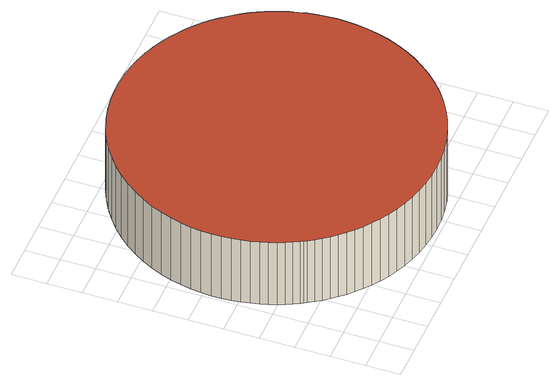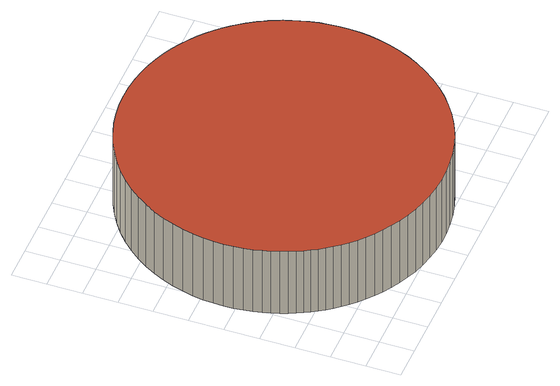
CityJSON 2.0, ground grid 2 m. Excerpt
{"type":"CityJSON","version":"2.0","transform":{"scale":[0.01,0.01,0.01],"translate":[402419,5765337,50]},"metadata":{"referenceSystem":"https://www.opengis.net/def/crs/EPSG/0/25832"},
"CityObjects":{
"building1":{"type":"Building","attributes":{"Gemeindeschluessel":"05515000","Geometrietyp2DReferenz":"3000","function":"51003_1201","roofType":"1000","measuredHeight":4.43},"geometry":[{"type":"Solid","lod":"2","boundaries":[[[[0,1,2,3]],[[4,5,1,0]],[[6,7,5,4]],[[8,9,7,6]],[[10,11,9,8]],[[12,13,11,10]],[[14,15,13,12]],[[16,17,15,14]],[[18,19,17,16]],[[20,21,19,18]],[[22,23,21,20]],[[24,25,23,22]],[[26,27,25,24]],[[28,29,27,26]],[[30,31,29,28]],[[32,33,31,30]],[[34,35,33,32]],[[36,37,35,34]],[[38,39,37,36]],[[40,41,39,38]],[[42,43,41,40]],[[44,45,43,42]],[[46,47,45,44]],[[48,49,47,46]],[[50,51,49,48]],[[52,53,51,50]],[[54,55,53,52]],[[56,57,55,54]],[[58,59,57,56]],[[60,61,59,58]],[[62,63,61,60]],[[64,65,63,62]],[[66,67,65,64]],[[68,69,67,66]],[[70,71,69,68]],[[72,73,71,70]],[[74,75,73,72]],[[76,77,75,74]],[[78,79,77,76]],[[80,81,79,78]],[[82,83,81,80]],[[84,85,83,82]],[[86,87,85,84]],[[88,89,87,86]],[[90,91,89,88]],[[92,93,91,90]],[[94,95,93,92]],[[96,97,95,94]],[[98,99,97,96]],[[100,101,99,98]],[[102,103,101,100]],[[104,105,103,102]],[[106,107,105,104]],[[108,109,107,106]],[[110,111,109,108]],[[112,113,111,110]],[[114,115,113,112]],[[116,117,115,114]],[[118,119,117,116]],[[120,121,119,118]],[[122,123,121,120]],[[124,125,123,122]],[[126,127,125,124]],[[128,129,127,126]],[[130,131,129,128]],[[132,133,131,130]],[[134,135,133,132]],[[136,137,135,134]],[[138,139,137,136]],[[140,141,139,138]],[[142,143,141,140]],[[144,145,143,142]],[[146,147,145,144]],[[148,149,147,146]],[[150,151,149,148]],[[152,153,151,150]],[[154,155,153,152]],[[156,157,155,154]],[[158,159,157,156]],[[160,161,159,158]],[[162,163,161,160]],[[164,165,163,162]],[[166,167,165,164]],[[168,169,167,166]],[[170,171,169,168]],[[172,173,171,170]],[[174,175,173,172]],[[176,177,175,174]],[[178,179,177,176]],[[180,181,179,178]],[[182,183,181,180]],[[184,185,183,182]],[[186,187,185,184]],[[188,189,187,186]],[[190,191,189,188]],[[3,2,191,190]],[[188,186,184,182,180,178,176,174,172,170,168,166,164,162,160,158,156,154,152,150,148,146,144,142,140,138,136,134,132,130,128,126,124,122,120,118,116,114,112,110,108,106,104,102,100,98,96,94,92,90,88,86,84,82,80,78,76,74,72,70,68,66,64,62,60,58,56,54,52,50,48,46,44,42,40,38,36,34,32,30,28,26,24,22,20,18,16,14,12,10,8,6,4,0,3,190]],[[1,5,7,9,11,13,15,17,19,21,23,25,27,29,31,33,35,37,39,41,43,45,47,49,51,53,55,57,59,61,63,65,67,69,71,73,75,77,79,81,83,85,87,89,91,93,95,97,99,101,103,105,107,109,111,113,115,117,119,121,123,125,127,129,131,133,135,137,139,141,143,145,147,149,151,153,155,157,159,161,163,165,167,169,171,173,175,177,179,181,183,185,187,189,191,2]]]],"semantics":{"surfaces":[{"type":"WallSurface"},{"type":"RoofSurface"},{"type":"GroundSurface"}],"values":[[0,0,0,0,0,0,0,0,0,0,0,0,0,0,0,0,0,0,0,0,0,0,0,0,0,0,0,0,0,0,0,0,0,0,0,0,0,0,0,0,0,0,0,0,0,0,0,0,0,0,0,0,0,0,0,0,0,0,0,0,0,0,0,0,0,0,0,0,0,0,0,0,0,0,0,0,0,0,0,0,0,0,0,0,0,0,0,0,0,0,0,0,0,0,0,0,1,2]]}}]}
},
"vertices":[
[1811,753,462],[1811,753,19],[1821,814,19],[1821,814,462],[1796,690,462],[1796,690,19],[1777,628,462],[1777,628,19],[1752,564,462],[1752,564,19],[1721,502,462],[1721,502,19],[1685,441,462],[1685,441,19],[1643,382,462],[1643,382,19],[1596,325,462],[1596,325,19],[1544,272,462],[1544,272,19],[1487,222,462],[1487,222,19],[1426,178,462],[1426,178,19],[1361,138,462],[1361,138,19],[1293,105,462],[1293,105,19],[1222,77,462],[1222,77,19],[1151,55,462],[1151,55,19],[1078,40,462],[1078,40,19],[1006,30,462],[1006,30,19],[934,27,462],[934,27,19],[864,29,462],[864,29,19],[795,37,462],[795,37,19],[729,49,462],[729,49,19],[667,65,462],[667,65,19],[607,85,462],[607,85,19],[551,109,462],[551,109,19],[498,135,462],[498,135,19],[448,164,462],[448,164,19],[403,194,462],[403,194,19],[361,226,462],[361,226,19],[322,259,462],[322,259,19],[287,292,462],[287,292,19],[255,326,462],[255,326,19],[225,361,462],[225,361,19],[199,395,462],[199,395,19],[175,429,462],[175,429,19],[154,462,462],[154,462,19],[144,478,462],[144,478,19],[135,495,462],[135,495,19],[117,530,462],[117,530,19],[99,567,462],[99,567,19],[83,607,462],[83,607,19],[68,650,462],[68,650,19],[55,694,462],[55,694,19],[43,742,462],[43,742,19],[34,792,462],[34,792,19],[28,844,462],[28,844,19],[24,899,462],[24,899,19],[24,956,462],[24,956,19],[27,1015,462],[27,1015,19],[35,1075,462],[35,1075,19],[48,1137,462],[48,1137,19],[65,1200,462],[65,1200,19],[87,1263,462],[87,1263,19],[115,1326,462],[115,1326,19],[148,1388,462],[148,1388,19],[187,1448,462],[187,1448,19],[231,1506,462],[231,1506,19],[281,1561,462],[281,1561,19],[336,1612,462],[336,1612,19],[395,1659,462],[395,1659,19],[458,1701,462],[458,1701,19],[525,1738,462],[525,1738,19],[594,1769,462],[594,1769,19],[665,1794,462],[665,1794,19],[737,1812,462],[737,1812,19],[810,1825,462],[810,1825,19],[882,1831,462],[882,1831,19],[953,1832,462],[953,1832,19],[1022,1827,462],[1022,1827,19],[1090,1817,462],[1090,1817,19],[1154,1803,462],[1154,1803,19],[1215,1785,462],[1215,1785,19],[1273,1763,462],[1273,1763,19],[1328,1738,462],[1328,1738,19],[1379,1710,462],[1379,1710,19],[1427,1681,462],[1427,1681,19],[1470,1650,462],[1470,1650,19],[1511,1617,462],[1511,1617,19],[1548,1584,462],[1548,1584,19],[1582,1550,462],[1582,1550,19],[1612,1516,462],[1612,1516,19],[1640,1482,462],[1640,1482,19],[1665,1448,462],[1665,1448,19],[1688,1414,462],[1688,1414,19],[1708,1381,462],[1708,1381,19],[1726,1347,462],[1726,1347,19],[1744,1311,462],[1744,1311,19],[1761,1272,462],[1761,1272,19],[1777,1231,462],[1777,1231,19],[1791,1187,462],[1791,1187,19],[1803,1141,462],[1803,1141,19],[1814,1092,462],[1814,1092,19],[1822,1041,462],[1822,1041,19],[1827,988,462],[1827,988,19],[1829,932,462],[1829,932,19],[1827,874,462],[1827,874,19]
]}
